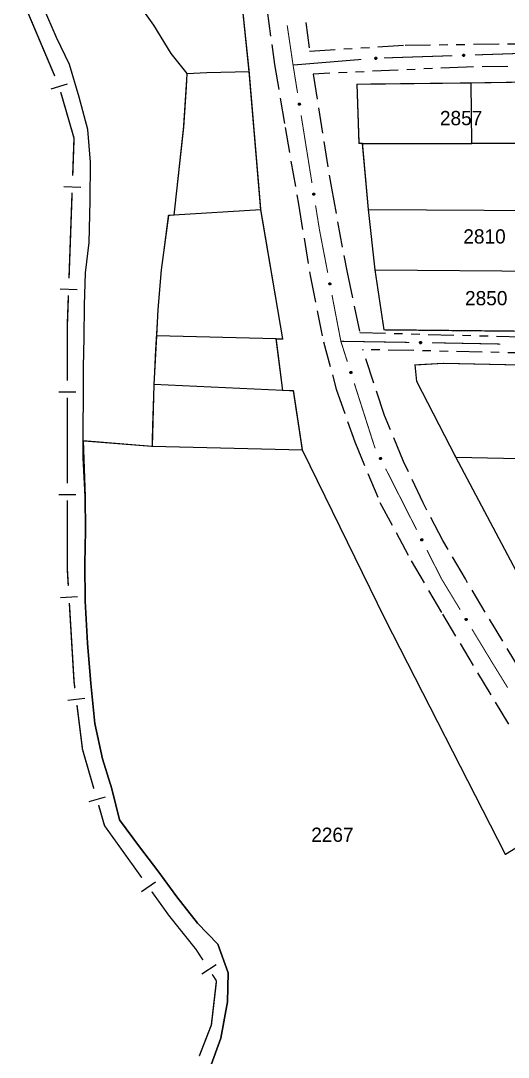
# Model space of a CAD drawing. Extents: x 203196 to 204359, y 4872588 to 4874244.
# Drawn here: x 203746.6 to 203832.2, y 4873432.9 to 4873614.8 of the extents above; entities that cross this region are included whole.
import ezdxf
from ezdxf.enums import TextEntityAlignment as Align

# ---------------------------------------------------------------- set-up
doc = ezdxf.new("R2010")
doc.units = 0
doc.header["$LTSCALE"] = 1.5
doc.header["$MEASUREMENT"] = 0
doc.linetypes.add('TRACO_11', pattern=[8, 3, -1, 3, -1])
doc.linetypes.add('TRACO_25', pattern=[8, 3, -1, 1, -1, 1, -1])
for name, color, linetype in [('CD_MALHA_LOTES', 7, 'CONTINUOUS'), ('HD-CURSO-PERENE', 170, 'CONTINUOUS'), ('LM-LIM-SETORES-BAIRROS', 250, 'CONTINUOUS'), ('RU-QUADRA', 210, 'CONTINUOUS'), ('SV-EIXO-RUA-N-PAV', 6, 'CONTINUOUS'), ('SV-EIXO-RUA-PAV', 20, 'CONTINUOUS'), ('SV-RUA-NAO-PAV', 7, 'CONTINUOUS'), ('SV-RUA-PAVIM', 7, 'CONTINUOUS'), ('Th_NmrPort', 1, 'CONTINUOUS')]:
    doc.layers.add(name, color=color, linetype=linetype)

msp = doc.modelspace()

# ---------------------------------------------------------------- linework, layer by layer
at = {"layer": 'CD_MALHA_LOTES', "linetype": 'Continuous', "flags": 128}
for points in [[(203786.720597, 4873605.861117), (203784.107141, 4873630.816539), (203783.219844, 4873639.291476)], [(203758.725824, 4873638.267392), (203761.053032, 4873633.90794), (203762.910387, 4873628.343817), (203764.587716, 4873623.187584), (203766.886277, 4873618.279845), (203769.930318, 4873613.993338), (203772.974359, 4873609.023475), (203775.775345, 4873605.501914)], [(203775.775345, 4873605.501914), (203779.252542, 4873605.699771), (203786.720597, 4873605.861117)], [(203788.756807, 4873581.583031), (203786.720597, 4873605.861117)], [(203775.775345, 4873605.501914), (203775.634355, 4873603.161639), (203775.160706, 4873596.088612), (203773.484188, 4873580.627773)], [(203825.689363, 4873603.856678), (203836.234065, 4873604.020143)], [(203805.656748, 4873603.63271), (203825.689363, 4873603.856678)], [(203806.011223, 4873593.24567), (203805.656748, 4873603.63271)], [(203825.767905, 4873593.227579), (203825.689363, 4873603.856678)], [(203806.607649, 4873593.245124), (203806.011223, 4873593.24567)], [(203806.607649, 4873593.245124), (203825.767905, 4873593.227579)], [(203807.643244, 4873581.656501), (203806.607649, 4873593.245124)], [(203836.196196, 4873593.21803), (203825.767905, 4873593.227579)], [(203772.513171, 4873580.607644), (203771.276945, 4873571.069395), (203770.697421, 4873564.103105), (203770.433827, 4873559.477268)], [(203773.484188, 4873580.627773), (203772.513171, 4873580.607644)], [(203788.756807, 4873581.583031), (203773.484188, 4873580.627773)], [(203792.602821, 4873558.933217), (203788.756807, 4873581.583031)], [(203808.801475, 4873571.025954), (203807.643244, 4873581.656501)], [(203807.643244, 4873581.656501), (203838.147951, 4873581.450008)], [(203808.801475, 4873571.025954), (203838.484715, 4873570.800839)], [(203810.384717, 4873560.493277), (203808.801475, 4873571.025954)], [(203838.81967, 4873560.208883), (203810.384717, 4873560.493277)], [(203770.433827, 4873559.477268), (203769.98998, 4873550.942682)], [(203791.460854, 4873558.961242), (203770.433827, 4873559.477268)], [(203791.460854, 4873558.961242), (203792.602821, 4873558.933217)], [(203792.603231, 4873549.899345), (203791.460854, 4873558.961242)], [(203822.998713, 4873538.167818), (203816.105894, 4873551.476814), (203815.811702, 4873554.368471), (203820.802977, 4873554.640663), (203872.236865, 4873553.530068)], [(203769.98998, 4873550.942682), (203769.657416, 4873540.067001)], [(203792.603231, 4873549.899345), (203769.98998, 4873550.942682)], [(203794.502039, 4873549.811719), (203792.603231, 4873549.899345)], [(203796.070833, 4873539.416811), (203794.502039, 4873549.811719)], [(203769.657416, 4873540.067001), (203757.559499, 4873541.022639)], [(203757.559499, 4873541.022639), (203757.901922, 4873531.285546), (203757.992, 4873525.309433), (203757.859593, 4873519.424501), (203757.894037, 4873512.913294), (203758.299421, 4873505.51693), (203758.901063, 4873498.429683), (203759.631479, 4873491.404573), (203760.965502, 4873485.226617), (203762.568661, 4873479.980608), (203763.961417, 4873474.55366), (203767.433348, 4873469.760696), (203770.665938, 4873465.555057), (203774.021218, 4873460.987725), (203777.615883, 4873456.392958), (203781.199541, 4873452.702169), (203783.014022, 4873447.701074), (203782.892403, 4873442.567838), (203781.706185, 4873436.210149), (203779.815816, 4873430.910374)], [(203796.070833, 4873539.416811), (203769.657416, 4873540.067001)], [(203831.682906, 4873468.453307), (203810.551915, 4873509.764911), (203796.070833, 4873539.416811)], [(203822.998713, 4873538.167818), (203912.006631, 4873536.285156)], [(203834.59047, 4873516.22919), (203822.998713, 4873538.167818)], [(203838.05, 4873472.35), (203831.682906, 4873468.453307)]]:
    msp.add_lwpolyline(points, dxfattribs=at)
at = {"layer": 'HD-CURSO-PERENE', "linetype": 'Continuous'}
msp.add_polyline3d([(203779.815816, 4873430.910374, 2.290411), (203781.706185, 4873436.210149, 2.290411), (203782.892403, 4873442.567838, 2.290411), (203783.014022, 4873447.701074, 2.290411), (203781.199541, 4873452.702169, 2.290411), (203777.615883, 4873456.392958, 2.290411), (203774.021218, 4873460.987725, 2.290411), (203770.665938, 4873465.555057, 2.290411), (203767.433348, 4873469.760696, 2.290411), (203763.961417, 4873474.55366, 2.290411), (203762.568661, 4873479.980608, 2.290411), (203760.965502, 4873485.226617, 2.290411), (203759.631479, 4873491.404573, 2.290411), (203758.901063, 4873498.429683, 2.290411), (203758.299421, 4873505.51693, 2.290411), (203757.894037, 4873512.913294, 2.290411), (203757.859593, 4873519.424501, 2.290411), (203757.992, 4873525.309433, 2.290411), (203757.901922, 4873531.285546, 2.290411), (203757.543523, 4873538.057358, 2.290411), (203757.57235, 4873543.407885, 2.290411), (203757.639983, 4873548.67787, 2.290411), (203757.628855, 4873554.028971, 2.290411), (203757.73346, 4873559.090466, 2.290411), (203757.775786, 4873564.824723, 2.290411), (203757.969709, 4873570.540804, 2.290411), (203758.605732, 4873575.874605, 2.290411), (203758.782079, 4873583.150631, 2.290411), (203758.863181, 4873589.916126, 2.290411), (203758.409954, 4873595.649507, 2.290411), (203756.885598, 4873601.374288, 2.290411), (203755.153479, 4873607.102056, 2.290411), (203752.871737, 4873611.84592, 2.290411), (203750.613207, 4873617.09335, 2.290411)], dxfattribs=at)
at = {"layer": 'LM-LIM-SETORES-BAIRROS', "const_width": 0.25}
for points in [[(203752.581161, 4873605.04353), (203746.728926, 4873618.854806)], [(203755.96057, 4873594.163673), (203753.617675, 4873602.233645)], [(203755.724065, 4873587.571104), (203755.939174, 4873593.567247)], [(203755.939174, 4873593.567247), (203755.96057, 4873594.163673)], [(203755.07874, 4873569.582676), (203755.616511, 4873584.573033)], [(203754.77022, 4873560.982676), (203754.971186, 4873566.584605)], [(203754.77022, 4873560.588208), (203754.77022, 4873560.982676)], [(203754.77022, 4873551.588208), (203754.77022, 4873560.588208)], [(203754.77022, 4873533.588208), (203754.77022, 4873548.588208)], [(203754.77022, 4873518.725263), (203754.77022, 4873530.588208)], [(203754.778388, 4873518.588452), (203754.77022, 4873518.725263)], [(203754.957174, 4873515.593784), (203754.778388, 4873518.588452)], [(203755.96057, 4873498.786906), (203755.13596, 4873512.599116)], [(203755.980812, 4873498.62497), (203755.96057, 4873498.786906)], [(203756.104847, 4873497.632692), (203755.980812, 4873498.62497)], [(203757.448507, 4873486.88341), (203756.476951, 4873494.655858)], [(203757.494874, 4873486.722908), (203757.448507, 4873486.88341)], [(203759.437651, 4873479.997909), (203757.494874, 4873486.722908)], [(203761.317143, 4873473.491976), (203760.27027, 4873477.115766)], [(203761.45001, 4873473.306661), (203761.317143, 4873473.491976)], [(203767.859576, 4873464.367004), (203761.45001, 4873473.306661)], [(203772.625465, 4873457.719843), (203769.607639, 4873461.928916)], [(203773.138247, 4873457.078865), (203772.625465, 4873457.719843)], [(203777.386864, 4873451.768094), (203773.138247, 4873457.078865)], [(203777.495101, 4873451.601229), (203777.386864, 4873451.768094)], [(203778.583483, 4873449.923306), (203777.495101, 4873451.601229)], [(203780.957913, 4873446.262727), (203780.216056, 4873447.406423)], [(203780.06515, 4873438.525454), (203780.884924, 4873445.630152)], [(203780.884924, 4873445.630152), (203780.957913, 4873446.262727)], [(203779.757736, 4873437.734961), (203780.06515, 4873438.525454)], [(203777.982038, 4873433.168881), (203779.757736, 4873437.734961)], [(203777.910764, 4873433.097607), (203777.982038, 4873433.168881)]]:
    msp.add_lwpolyline(points, dxfattribs=at)
at = {"layer": 'LM-LIM-SETORES-BAIRROS'}
for points in [[(203754.779384, 4873603.612207), (203751.898345, 4873602.775776)], [(203757.151398, 4873585.518613), (203754.153327, 4873585.626167)], [(203756.506073, 4873567.530185), (203753.508002, 4873567.637739)], [(203756.27022, 4873549.588208), (203753.27022, 4873549.588208)], [(203756.27022, 4873531.588208), (203753.27022, 4873531.588208)], [(203756.573699, 4873513.686732), (203753.579031, 4873513.507946)], [(203757.841333, 4873495.834188), (203754.864499, 4873495.462084)], [(203761.433802, 4873478.49279), (203758.551659, 4873477.660171)], [(203770.243995, 4873463.615644), (203767.805907, 4873461.86758)], [(203780.930307, 4873449.06167), (203778.413423, 4873447.429097)]]:
    msp.add_lwpolyline(points, dxfattribs=at)
at = {"layer": 'RU-QUADRA', "linetype": 'Continuous', "const_width": 0.18, "flags": 128}
for points in [[(203838.05, 4873472.35), (203831.68, 4873468.45), (203810.551915, 4873509.764911), (203796.07, 4873539.42), (203794.5, 4873549.81), (203792.603231, 4873549.899345), (203791.460854, 4873558.961242), (203792.602821, 4873558.933217), (203788.76, 4873581.58), (203786.72, 4873605.86), (203783.22, 4873639.29)], [(203766.886277, 4873618.279845), (203769.930318, 4873613.993338), (203772.974359, 4873609.023475), (203775.775345, 4873605.501914), (203775.160706, 4873596.088612), (203773.484188, 4873580.627773), (203772.513171, 4873580.607644), (203771.276945, 4873571.069395), (203770.697421, 4873564.103105), (203770.248121, 4873556.74302), (203769.953214, 4873550.116571), (203769.735557, 4873543.665375), (203769.657416, 4873540.067001), (203757.559499, 4873541.022639), (203757.901922, 4873531.285546), (203757.992, 4873525.309433), (203757.859593, 4873519.424501), (203757.894037, 4873512.913294), (203758.299421, 4873505.51693), (203758.901063, 4873498.429683), (203759.631479, 4873491.404573), (203760.965502, 4873485.226617), (203762.568661, 4873479.980608), (203763.961417, 4873474.55366), (203767.433348, 4873469.760696), (203770.665938, 4873465.555057), (203774.021218, 4873460.987725), (203777.615883, 4873456.392958), (203781.199541, 4873452.702169), (203783.014022, 4873447.701074), (203782.892403, 4873442.567838), (203781.706185, 4873436.210149), (203779.815816, 4873430.910374)], [(203836.234065, 4873604.020143), (203825.689363, 4873603.856678), (203805.656748, 4873603.63271), (203806.011223, 4873593.24567), (203806.607649, 4873593.245124), (203807.643244, 4873581.656501), (203808.801475, 4873571.025954), (203810.384717, 4873560.493277), (203838.81967, 4873560.208883)], [(203872.24, 4873553.53), (203820.8, 4873554.64), (203815.811702, 4873554.368471), (203816.11, 4873551.48), (203823, 4873538.17), (203834.59, 4873516.23)]]:
    msp.add_lwpolyline(points, dxfattribs=at)
at = {"layer": 'SV-EIXO-RUA-N-PAV', "const_width": 0.18}
for points in [[(203794.407073, 4873606.988067), (203806.366617, 4873607.972602)], [(203810.357133, 4873608.231556), (203822.350472, 4873608.631335)], [(203826.348251, 4873608.764595), (203835.343255, 4873609.06443)], [(203802.795366, 4873558.507246), (203814.79383, 4873558.315266)], [(203818.793318, 4873558.251273), (203818.879776, 4873558.249896)], [(203818.879776, 4873558.249896), (203830.791187, 4873558.02515)]]:
    msp.add_lwpolyline(points, dxfattribs=at)
at = {"layer": 'SV-EIXO-RUA-N-PAV'}
for points in [[(203808.790101, 4873608.289463), (203808.823004, 4873608.325649), (203808.858682, 4873608.350022), (203808.89429, 4873608.361784), (203808.928466, 4873608.363974), (203808.963682, 4873608.362276), (203808.998809, 4873608.352731), (203809.03545, 4873608.333501), (203809.071982, 4873608.30075), (203809.094547, 4873608.262561), (203809.107946, 4873608.228268), (203809.112282, 4873608.192763), (203809.110059, 4873608.15858), (203809.098938, 4873608.122419), (203809.079088, 4873608.085477), (203809.045266, 4873608.049541), (203809.010125, 4873608.025887), (203808.975384, 4873608.015414), (203808.939662, 4873608.011281), (203808.90373, 4873608.013445), (203808.869302, 4873608.023014), (203808.832143, 4873608.043067), (203808.797116, 4873608.076919), (203808.773124, 4873608.111699), (203808.762166, 4873608.146283), (203808.758889, 4873608.181543), (203808.760163, 4873608.216885), (203808.768287, 4873608.252596), (203808.790101, 4873608.289463)], [(203824.202093, 4873608.803198), (203824.234996, 4873608.839384), (203824.270674, 4873608.863756), (203824.306282, 4873608.875519), (203824.340458, 4873608.877709), (203824.375674, 4873608.876011), (203824.410801, 4873608.866466), (203824.447442, 4873608.847236), (203824.483974, 4873608.814485), (203824.506538, 4873608.776296), (203824.519938, 4873608.742003), (203824.524274, 4873608.706498), (203824.522051, 4873608.672315), (203824.51093, 4873608.636154), (203824.491079, 4873608.599212), (203824.457258, 4873608.563276), (203824.422116, 4873608.539622), (203824.387376, 4873608.529149), (203824.351654, 4873608.525016), (203824.315722, 4873608.52718), (203824.281294, 4873608.536749), (203824.244135, 4873608.556802), (203824.209108, 4873608.590654), (203824.185116, 4873608.625434), (203824.174158, 4873608.660018), (203824.170881, 4873608.695278), (203824.172155, 4873608.73062), (203824.180279, 4873608.766331), (203824.202093, 4873608.803198)], [(203816.651673, 4873558.395635), (203816.68632, 4873558.430155), (203816.723156, 4873558.452738), (203816.7593, 4873558.462731), (203816.793543, 4873558.463234), (203816.828632, 4873558.459802), (203816.863247, 4873558.448537), (203816.898895, 4873558.427524), (203816.933767, 4873558.393011), (203816.954422, 4873558.353756), (203816.966115, 4873558.318844), (203816.968694, 4873558.283168), (203816.96479, 4873558.249137), (203816.951899, 4873558.213568), (203816.930251, 4873558.17765), (203816.894699, 4873558.143424), (203816.858434, 4873558.121532), (203816.82322, 4873558.112784), (203816.787338, 4873558.110418), (203816.751556, 4873558.114351), (203816.717642, 4873558.125605), (203816.681517, 4873558.147465), (203816.648201, 4873558.183003), (203816.625953, 4873558.218924), (203816.616713, 4873558.254006), (203816.615179, 4873558.289385), (203816.618193, 4873558.324621), (203816.628068, 4873558.359888), (203816.651673, 4873558.395635)]]:
    msp.add_lwpolyline(points, close=True, dxfattribs=at)
for points in [[(203808.758889, 4873608.181543), (203809.107946, 4873608.228268)], [(203808.760163, 4873608.216885), (203809.094547, 4873608.262561)], [(203808.762166, 4873608.146283), (203809.112282, 4873608.192763)], [(203808.763138, 4873608.163568), (203809.108444, 4873608.207845)], [(203808.763275, 4873608.200436), (203809.096215, 4873608.247031)], [(203808.768287, 4873608.252596), (203809.071982, 4873608.30075)], [(203808.768957, 4873608.234757), (203809.078668, 4873608.281943)], [(203808.771139, 4873608.128338), (203809.108171, 4873608.17507)], [(203808.773124, 4873608.111699), (203809.110059, 4873608.15858)], [(203808.780095, 4873608.26926), (203809.050256, 4873608.315128)], [(203808.787323, 4873608.09338), (203809.099807, 4873608.139294)], [(203808.790101, 4873608.289463), (203809.03545, 4873608.333501)], [(203808.797116, 4873608.076919), (203809.098938, 4873608.122419)], [(203808.808825, 4873608.308446), (203809.009753, 4873608.342449)], [(203808.818416, 4873608.06165), (203809.085987, 4873608.103336)], [(203808.823004, 4873608.325649), (203808.998809, 4873608.352731)], [(203808.832143, 4873608.043067), (203809.079088, 4873608.085477)], [(203808.843282, 4873608.339631), (203808.972431, 4873608.356223)], [(203808.856147, 4873608.035602), (203809.054439, 4873608.066787)], [(203808.858682, 4873608.350022), (203808.963682, 4873608.362276)], [(203808.869302, 4873608.023014), (203809.045266, 4873608.049541)], [(203808.890832, 4873608.019009), (203809.021299, 4873608.037011)], [(203808.90373, 4873608.013445), (203809.010125, 4873608.025887)], [(203824.170881, 4873608.695278), (203824.519938, 4873608.742003)], [(203824.172155, 4873608.73062), (203824.506538, 4873608.776296)], [(203824.174158, 4873608.660018), (203824.524274, 4873608.706498)], [(203824.17513, 4873608.677303), (203824.520436, 4873608.72158)], [(203824.175267, 4873608.71417), (203824.508207, 4873608.760766)], [(203824.180279, 4873608.766331), (203824.483974, 4873608.814485)], [(203824.180949, 4873608.748492), (203824.49066, 4873608.795678)], [(203824.183131, 4873608.642073), (203824.520163, 4873608.688804)], [(203824.185116, 4873608.625434), (203824.522051, 4873608.672315)], [(203824.192087, 4873608.782995), (203824.462248, 4873608.828863)], [(203824.199314, 4873608.607115), (203824.511798, 4873608.653028)], [(203824.202093, 4873608.803198), (203824.447442, 4873608.847236)], [(203824.209108, 4873608.590654), (203824.51093, 4873608.636154)], [(203824.220816, 4873608.822181), (203824.421745, 4873608.856184)], [(203824.230408, 4873608.575385), (203824.497979, 4873608.61707)], [(203824.234996, 4873608.839384), (203824.410801, 4873608.866466)], [(203824.244135, 4873608.556802), (203824.491079, 4873608.599212)], [(203824.255274, 4873608.853365), (203824.384423, 4873608.869958)], [(203824.268139, 4873608.549337), (203824.466431, 4873608.580521)], [(203824.270674, 4873608.863756), (203824.375674, 4873608.876011)], [(203824.281294, 4873608.536749), (203824.457258, 4873608.563276)], [(203824.302824, 4873608.532744), (203824.433291, 4873608.550746)], [(203824.315722, 4873608.52718), (203824.422116, 4873608.539622)], [(203816.651673, 4873558.395635), (203816.898895, 4873558.427524)], [(203816.671309, 4873558.413671), (203816.87367, 4873558.437727)], [(203816.68632, 4873558.430155), (203816.863247, 4873558.448537)], [(203816.707263, 4873558.443119), (203816.837072, 4873558.453324)], [(203816.723156, 4873558.452738), (203816.828632, 4873558.459802)], [(203816.615179, 4873558.289385), (203816.966115, 4873558.318844)], [(203816.616713, 4873558.254006), (203816.968694, 4873558.283168)], [(203816.618193, 4873558.324621), (203816.954422, 4873558.353756)], [(203816.618536, 4873558.271222), (203816.965605, 4873558.298422)], [(203816.62049, 4873558.308038), (203816.955323, 4873558.338163)], [(203816.624791, 4873558.23564), (203816.963716, 4873558.265699)], [(203816.625953, 4873558.218924), (203816.96479, 4873558.249137)], [(203816.627858, 4873558.342037), (203816.939518, 4873558.373898)], [(203816.628068, 4873558.359888), (203816.933767, 4873558.393011)], [(203816.639231, 4873558.199927), (203816.953598, 4873558.230379)], [(203816.640683, 4873558.37595), (203816.912777, 4873558.408443)], [(203816.648201, 4873558.183003), (203816.951899, 4873558.213568)], [(203816.668723, 4873558.166702), (203816.938023, 4873558.195146)], [(203816.681517, 4873558.147465), (203816.930251, 4873558.17765)], [(203816.705123, 4873558.138826), (203816.904711, 4873558.160197)], [(203816.717642, 4873558.125605), (203816.894699, 4873558.143424)], [(203816.738948, 4873558.120544), (203816.870144, 4873558.132092)], [(203816.751556, 4873558.114351), (203816.858434, 4873558.121532)]]:
    msp.add_lwpolyline(points, dxfattribs=at)
at = {"layer": 'SV-EIXO-RUA-PAV', "const_width": 0.18}
for points in [[(203793.375624, 4873613.954929), (203794.400805, 4873607.030407)], [(203794.400805, 4873607.030407), (203794.407073, 4873606.988067)], [(203794.407073, 4873606.988067), (203795.191435, 4873602.093315)], [(203795.824342, 4873598.143704), (203797.723063, 4873586.29487)], [(203798.355971, 4873582.345259), (203798.988878, 4873578.395648)], [(203798.988878, 4873578.395648), (203799.033937, 4873578.114458)], [(203799.033937, 4873578.114458), (203800.487512, 4873570.537402)], [(203801.241127, 4873566.609035), (203802.748355, 4873558.752302)], [(203802.748355, 4873558.752302), (203802.795366, 4873558.507246)], [(203802.795366, 4873558.507246), (203803.937241, 4873554.934825)], [(203805.155085, 4873551.124726), (203808.504159, 4873540.646954)], [(203808.504159, 4873540.646954), (203808.719664, 4873539.972734)], [(203808.719664, 4873539.972734), (203808.851829, 4873539.712159)], [(203810.661215, 4873536.14479), (203816.089373, 4873525.442683)], [(203817.898759, 4873521.875314), (203820.160491, 4873517.416102)], [(203820.160491, 4873517.416102), (203820.476132, 4873516.793789)], [(203820.476132, 4873516.793789), (203823.740388, 4873511.40282)], [(203825.812204, 4873507.981185), (203828.919927, 4873502.848734)], [(203828.919927, 4873502.848734), (203829.293483, 4873502.2318)], [(203829.293483, 4873502.2318), (203832.06311, 4873497.737945)]]:
    msp.add_lwpolyline(points, dxfattribs=at)
at = {"layer": 'SV-EIXO-RUA-PAV'}
for points in [[(203795.593848, 4873600.277798), (203795.63387, 4873600.249686), (203795.662519, 4873600.217342), (203795.678649, 4873600.183488), (203795.685102, 4873600.149855), (203795.687828, 4873600.114703), (203795.682758, 4873600.078657), (203795.668268, 4873600.039896), (203795.64035, 4873599.999551), (203795.605288, 4873599.97238), (203795.572943, 4873599.954791), (203795.53826, 4873599.946043), (203795.504068, 4873599.943967), (203795.4668, 4873599.950472), (203795.427662, 4873599.965539), (203795.387773, 4873599.994594), (203795.359904, 4873600.026496), (203795.345162, 4873600.059651), (203795.336588, 4873600.094574), (203795.334235, 4873600.130494), (203795.339416, 4873600.16585), (203795.354658, 4873600.205227), (203795.383856, 4873600.244218), (203795.415357, 4873600.272378), (203795.448297, 4873600.287581), (203795.482869, 4873600.295248), (203795.518092, 4873600.298411), (203795.554539, 4873600.294823), (203795.593848, 4873600.277798)], [(203798.125477, 4873584.479353), (203798.165499, 4873584.451242), (203798.194148, 4873584.418897), (203798.210277, 4873584.385043), (203798.21673, 4873584.35141), (203798.219457, 4873584.316259), (203798.214386, 4873584.280212), (203798.199897, 4873584.241451), (203798.171979, 4873584.201106), (203798.136916, 4873584.173936), (203798.104572, 4873584.156346), (203798.069889, 4873584.147598), (203798.035697, 4873584.145522), (203797.998428, 4873584.152027), (203797.959291, 4873584.167094), (203797.919401, 4873584.196149), (203797.891532, 4873584.228051), (203797.876791, 4873584.261206), (203797.868217, 4873584.29613), (203797.865864, 4873584.33205), (203797.871045, 4873584.367405), (203797.886286, 4873584.406783), (203797.915485, 4873584.445774), (203797.946986, 4873584.473933), (203797.979925, 4873584.489136), (203798.014498, 4873584.496803), (203798.049721, 4873584.499966), (203798.086168, 4873584.496378), (203798.125477, 4873584.479353)], [(203800.945359, 4873568.735066), (203800.986223, 4873568.708193), (203801.015849, 4873568.676742), (203801.033009, 4873568.643398), (203801.040489, 4873568.609978), (203801.044291, 4873568.574927), (203801.040327, 4873568.538742), (203801.027032, 4873568.499556), (203801.000363, 4873568.458374), (203800.96615, 4873568.430142), (203800.934359, 4873568.41157), (203800.899961, 4873568.401764), (203800.865848, 4873568.398641), (203800.828398, 4873568.404001), (203800.788818, 4873568.417862), (203800.748056, 4873568.445681), (203800.719223, 4873568.476714), (203800.703473, 4873568.509402), (203800.693833, 4873568.544046), (203800.69038, 4873568.579878), (203800.694476, 4873568.615375), (203800.708504, 4873568.655201), (203800.736494, 4873568.695068), (203800.767118, 4873568.724179), (203800.799576, 4873568.740385), (203800.833897, 4873568.749107), (203800.869007, 4873568.753348), (203800.905547, 4873568.750878), (203800.945359, 4873568.735066)], [(203804.607272, 4873553.20015), (203804.651056, 4873553.178356), (203804.68423, 4873553.150672), (203804.705253, 4873553.119618), (203804.716675, 4873553.087333), (203804.72464, 4873553.052987), (203804.72503, 4873553.016588), (203804.716515, 4873552.976093), (203804.694961, 4873552.932018), (203804.664368, 4873552.899899), (203804.635026, 4873552.87766), (203804.602046, 4873552.863811), (203804.568552, 4873552.856633), (203804.530729, 4873552.857477), (203804.489775, 4873552.866507), (203804.445981, 4873552.889253), (203804.413645, 4873552.916617), (203804.394099, 4873552.947188), (203804.380387, 4873552.980431), (203804.372675, 4873553.015592), (203804.372498, 4873553.051325), (203804.381664, 4873553.092542), (203804.404687, 4873553.13547), (203804.431611, 4873553.168033), (203804.461899, 4873553.188003), (203804.494931, 4873553.200766), (203804.529282, 4873553.209173), (203804.565855, 4873553.21109), (203804.607272, 4873553.20015)], [(203809.789703, 4873538.10641), (203809.8364, 4873538.091871), (203809.873561, 4873538.069826), (203809.899263, 4873538.042519), (203809.915684, 4873538.012466), (203809.92902, 4873537.979828), (203809.935205, 4873537.943957), (203809.933251, 4873537.902622), (203809.918995, 4873537.855676), (203809.893911, 4873537.819092), (203809.868487, 4873537.792462), (203809.838136, 4873537.773535), (203809.806213, 4873537.761111), (203809.768739, 4873537.755918), (203809.72687, 4873537.758307), (203809.68001, 4873537.773785), (203809.643727, 4873537.795647), (203809.61956, 4873537.822712), (203809.600726, 4873537.853346), (203809.587511, 4873537.886829), (203809.581642, 4873537.922077), (203809.584123, 4873537.964228), (203809.600012, 4873538.010276), (203809.621403, 4873538.046713), (203809.648122, 4873538.071254), (203809.678699, 4873538.089117), (203809.711272, 4873538.102891), (203809.747072, 4873538.11061), (203809.789703, 4873538.10641)], [(203817.027247, 4873523.836933), (203817.073944, 4873523.822394), (203817.111105, 4873523.80035), (203817.136808, 4873523.773042), (203817.153228, 4873523.74299), (203817.166564, 4873523.710352), (203817.172749, 4873523.67448), (203817.170795, 4873523.633146), (203817.15654, 4873523.5862), (203817.131455, 4873523.549616), (203817.106031, 4873523.522985), (203817.07568, 4873523.504059), (203817.043757, 4873523.491635), (203817.006283, 4873523.486442), (203816.964414, 4873523.488831), (203816.917555, 4873523.504308), (203816.881271, 4873523.52617), (203816.857104, 4873523.553236), (203816.83827, 4873523.58387), (203816.825055, 4873523.617353), (203816.819186, 4873523.652601), (203816.821667, 4873523.694752), (203816.837556, 4873523.7408), (203816.858948, 4873523.777237), (203816.885667, 4873523.801778), (203816.916243, 4873523.819641), (203816.948816, 4873523.833415), (203816.984616, 4873523.841134), (203817.027247, 4873523.836933)], [(203824.79604, 4873509.871925), (203824.843696, 4873509.860928), (203824.882406, 4873509.841733), (203824.910083, 4873509.81643), (203824.928711, 4873509.787693), (203824.944457, 4873509.756147), (203824.953315, 4873509.72084), (203824.954467, 4873509.679476), (203824.943772, 4873509.631593), (203824.921501, 4873509.593231), (203824.898146, 4873509.564769), (203824.8693, 4873509.54362), (203824.838398, 4873509.528837), (203824.801419, 4873509.520848), (203824.759489, 4873509.520091), (203824.711601, 4873509.53201), (203824.67378, 4873509.55109), (203824.647652, 4873509.576267), (203824.626573, 4873509.605402), (203824.610884, 4873509.6378), (203824.602388, 4873509.672508), (203824.601702, 4873509.714727), (203824.614093, 4873509.761836), (203824.632691, 4873509.799775), (203824.657495, 4873509.82625), (203824.686646, 4873509.846356), (203824.718093, 4873509.862534), (203824.753214, 4873509.872916), (203824.79604, 4873509.871925)]]:
    msp.add_lwpolyline(points, close=True, dxfattribs=at)
for points in [[(203795.415357, 4873600.272378), (203795.504068, 4873599.943967)], [(203795.431617, 4873600.276431), (203795.520192, 4873599.947906)], [(203795.448297, 4873600.287581), (203795.53826, 4873599.946043)], [(203795.465568, 4873600.288781), (203795.552744, 4873599.95174)], [(203795.482869, 4873600.295248), (203795.572943, 4873599.954791)], [(203795.502162, 4873600.293263), (203795.590089, 4873599.96878)], [(203795.518092, 4873600.298411), (203795.605288, 4873599.97238)], [(203795.536925, 4873600.291924), (203795.622529, 4873599.990561)], [(203795.554539, 4873600.294823), (203795.64035, 4873599.999551)], [(203795.572551, 4873600.285195), (203795.651894, 4873600.022906)], [(203795.593848, 4873600.277798), (203795.668268, 4873600.039896)], [(203795.615026, 4873600.261599), (203795.673927, 4873600.066512)], [(203795.334235, 4873600.130494), (203795.359904, 4873600.026496)], [(203795.33814, 4873600.143987), (203795.37234, 4873600.016802)], [(203795.339416, 4873600.16585), (203795.387773, 4873599.994594)], [(203795.350258, 4873600.180477), (203795.406032, 4873599.987653)], [(203795.354658, 4873600.205227), (203795.427662, 4873599.965539)], [(203795.371375, 4873600.221174), (203795.446244, 4873599.960931)], [(203795.383856, 4873600.244218), (203795.4668, 4873599.950472)], [(203795.398961, 4873600.255997), (203795.48365, 4873599.951723)], [(203795.63387, 4873600.249686), (203795.682758, 4873600.078657)], [(203795.650281, 4873600.231319), (203795.682918, 4873600.105265)], [(203795.662519, 4873600.217342), (203795.687828, 4873600.114703)], [(203797.865864, 4873584.33205), (203797.891532, 4873584.228051)], [(203797.869768, 4873584.345543), (203797.903969, 4873584.218358)], [(203797.871045, 4873584.367405), (203797.919401, 4873584.196149)], [(203797.881886, 4873584.382033), (203797.93766, 4873584.189208)], [(203797.886286, 4873584.406783), (203797.959291, 4873584.167094)], [(203797.903003, 4873584.422729), (203797.977873, 4873584.162486)], [(203797.915485, 4873584.445774), (203797.998428, 4873584.152027)], [(203797.93059, 4873584.457552), (203798.015278, 4873584.153279)], [(203797.946986, 4873584.473933), (203798.035697, 4873584.145522)], [(203797.963245, 4873584.477986), (203798.05182, 4873584.149461)], [(203797.979925, 4873584.489136), (203798.069889, 4873584.147598)], [(203797.997196, 4873584.490336), (203798.084372, 4873584.153295)], [(203798.014498, 4873584.496803), (203798.104572, 4873584.156346)], [(203798.03379, 4873584.494818), (203798.121718, 4873584.170335)], [(203798.049721, 4873584.499966), (203798.136916, 4873584.173936)], [(203798.068553, 4873584.493479), (203798.154157, 4873584.192117)], [(203798.086168, 4873584.496378), (203798.171979, 4873584.201106)], [(203798.10418, 4873584.486751), (203798.183523, 4873584.224461)], [(203798.125477, 4873584.479353), (203798.199897, 4873584.241451)], [(203798.146655, 4873584.463155), (203798.205555, 4873584.268067)], [(203798.165499, 4873584.451242), (203798.214386, 4873584.280212)], [(203798.18191, 4873584.432874), (203798.214547, 4873584.30682)], [(203798.194148, 4873584.418897), (203798.219457, 4873584.316259)], [(203800.69038, 4873568.579878), (203800.719223, 4873568.476714)], [(203800.69387, 4873568.593484), (203800.731951, 4873568.467406)], [(203800.694476, 4873568.615375), (203800.748056, 4873568.445681)], [(203800.704864, 4873568.630328), (203800.766519, 4873568.439303)], [(203800.708504, 4873568.655201), (203800.788818, 4873568.417862)], [(203800.724725, 4873568.671652), (203800.807532, 4873568.413825)], [(203800.736494, 4873568.695068), (203800.828398, 4873568.404001)], [(203800.751231, 4873568.707304), (203800.845202, 4873568.405768)], [(203800.767118, 4873568.724179), (203800.865848, 4873568.398641)], [(203800.783245, 4873568.728729), (203800.881844, 4873568.403072)], [(203800.799576, 4873568.740385), (203800.899961, 4873568.401764)], [(203800.816802, 4873568.742113), (203800.914263, 4873568.407901)], [(203800.833897, 4873568.749107), (203800.934359, 4873568.41157)], [(203800.853242, 4873568.747714), (203800.951069, 4873568.426077)], [(203800.869007, 4873568.753348), (203800.96615, 4873568.430142)], [(203800.888029, 4873568.747441), (203800.982826, 4873568.448843)], [(203800.905547, 4873568.750878), (203801.000363, 4873568.458374)], [(203800.923845, 4873568.741807), (203801.011186, 4873568.482071)], [(203800.945359, 4873568.735066), (203801.027032, 4873568.499556)], [(203800.967023, 4873568.719524), (203801.031873, 4873568.526333)], [(203800.986223, 4873568.708193), (203801.040327, 4873568.538742)], [(203801.003189, 4873568.690337), (203801.039673, 4873568.565343)], [(203801.015849, 4873568.676742), (203801.044291, 4873568.574927)], [(203804.372498, 4873553.051325), (203804.445981, 4873552.889253)], [(203804.372675, 4873553.015592), (203804.413645, 4873552.916617)], [(203804.374513, 4873553.029518), (203804.427393, 4873552.908897)], [(203804.381024, 4873553.067413), (203804.465074, 4873552.885128)], [(203804.381664, 4873553.092542), (203804.489775, 4873552.866507)], [(203804.395802, 4873553.110814), (203804.508838, 4873552.864736)], [(203804.404687, 4873553.13547), (203804.530729, 4873552.857477)], [(203804.417856, 4873553.149379), (203804.547201, 4873552.86124)], [(203804.431611, 4873553.168033), (203804.568552, 4873552.856633)], [(203804.447079, 4873553.174478), (203804.583902, 4873552.862944)], [(203804.461899, 4873553.188003), (203804.602046, 4873552.863811)], [(203804.478795, 4873553.191778), (203804.615512, 4873552.871615)], [(203804.494931, 4873553.200766), (203804.635026, 4873552.87766)], [(203804.514304, 4873553.201696), (203804.649881, 4873552.894061)], [(203804.529282, 4873553.209173), (203804.664368, 4873552.899899)], [(203804.548874, 4873553.205583), (203804.678689, 4873552.920459)], [(203804.565855, 4873553.21109), (203804.694961, 4873552.932018)], [(203804.585107, 4873553.204271), (203804.702873, 4873552.95684)], [(203804.607272, 4873553.20015), (203804.716515, 4873552.976093)], [(203804.630639, 4873553.18731), (203804.71812, 4873553.003257)], [(203804.651056, 4873553.178356), (203804.72503, 4873553.016588)], [(203804.670035, 4873553.162656), (203804.7212, 4873553.04292)], [(203804.68423, 4873553.150672), (203804.72464, 4873553.052987)], [(203809.581642, 4873537.922077), (203809.68001, 4873537.773785)], [(203809.584123, 4873537.964228), (203809.72687, 4873537.758307)], [(203809.587106, 4873537.90087), (203809.65853, 4873537.790216)], [(203809.587495, 4873537.939318), (203809.699517, 4873537.772755)], [(203809.587511, 4873537.886829), (203809.643727, 4873537.795647)], [(203809.595169, 4873537.98452), (203809.745971, 4873537.759596)], [(203809.600012, 4873538.010276), (203809.768739, 4873537.755918)], [(203809.610796, 4873538.026106), (203809.784401, 4873537.762258)], [(203809.621403, 4873538.046713), (203809.806213, 4873537.761111)], [(203809.635647, 4873538.055541), (203809.820362, 4873537.769788)], [(203809.648122, 4873538.071254), (203809.838136, 4873537.773535)], [(203809.664201, 4873538.077673), (203809.850186, 4873537.783385)], [(203809.678699, 4873538.089117), (203809.868487, 4873537.792462)], [(203809.697676, 4873538.093122), (203809.880539, 4873537.81102)], [(203809.711272, 4873538.102891), (203809.893911, 4873537.819092)], [(203809.731185, 4873538.102468), (203809.904773, 4873537.841671)], [(203809.747072, 4873538.11061), (203809.918995, 4873537.855676)], [(203809.767164, 4873538.106947), (203809.922851, 4873537.881441)], [(203809.789703, 4873538.10641), (203809.933251, 4873537.902622)], [(203809.814817, 4873538.097457), (203809.930507, 4873537.929694)], [(203809.8364, 4873538.091871), (203809.935205, 4873537.943957)], [(203809.857638, 4873538.079395), (203809.927228, 4873537.969341)], [(203809.873561, 4873538.069826), (203809.92902, 4873537.979828)], [(203816.819186, 4873523.652601), (203816.917555, 4873523.504308)], [(203816.821667, 4873523.694752), (203816.964414, 4873523.488831)], [(203816.82465, 4873523.631394), (203816.896074, 4873523.52074)], [(203816.825039, 4873523.669841), (203816.937061, 4873523.503278)], [(203816.825055, 4873523.617353), (203816.881271, 4873523.52617)], [(203816.832713, 4873523.715043), (203816.983515, 4873523.49012)], [(203816.837556, 4873523.7408), (203817.006283, 4873523.486442)], [(203816.84834, 4873523.75663), (203817.021945, 4873523.492782)], [(203816.858948, 4873523.777237), (203817.043757, 4873523.491635)], [(203816.873191, 4873523.786064), (203817.057906, 4873523.500312)], [(203816.885667, 4873523.801778), (203817.07568, 4873523.504059)], [(203816.901745, 4873523.808197), (203817.08773, 4873523.513908)], [(203816.916243, 4873523.819641), (203817.106031, 4873523.522985)], [(203816.93522, 4873523.823645), (203817.118083, 4873523.541544)], [(203816.948816, 4873523.833415), (203817.131455, 4873523.549616)], [(203816.968729, 4873523.832992), (203817.142317, 4873523.572195)], [(203816.984616, 4873523.841134), (203817.15654, 4873523.5862)], [(203817.004708, 4873523.83747), (203817.160396, 4873523.611965)], [(203817.027247, 4873523.836933), (203817.170795, 4873523.633146)], [(203817.052362, 4873523.82798), (203817.168051, 4873523.660218)], [(203817.073944, 4873523.822394), (203817.172749, 4873523.67448)], [(203817.095182, 4873523.809919), (203817.164772, 4873523.699865)], [(203817.111105, 4873523.80035), (203817.166564, 4873523.710352)], [(203824.601702, 4873509.714727), (203824.759489, 4873509.520091)], [(203824.602388, 4873509.672508), (203824.711601, 4873509.53201)], [(203824.606933, 4873509.690139), (203824.731129, 4873509.532446)], [(203824.609428, 4873509.651771), (203824.688949, 4873509.546785)], [(203824.610884, 4873509.6378), (203824.67378, 4873509.55109)], [(203824.611194, 4873509.735789), (203824.778439, 4873509.522808)], [(203824.614093, 4873509.761836), (203824.801419, 4873509.520848)], [(203824.623659, 4873509.778431), (203824.816562, 4873509.528345)], [(203824.632691, 4873509.799775), (203824.838398, 4873509.528837)], [(203824.646233, 4873509.809646), (203824.851857, 4873509.53855)], [(203824.657495, 4873509.82625), (203824.8693, 4873509.54362)], [(203824.673047, 4873509.833858), (203824.880577, 4873509.554345)], [(203824.686646, 4873509.846356), (203824.898146, 4873509.564769)], [(203824.705268, 4873509.851773), (203824.908772, 4873509.584179)], [(203824.718093, 4873509.862534), (203824.921501, 4873509.593231)], [(203824.737983, 4873509.863606), (203824.930639, 4873509.616561)], [(203824.753214, 4873509.872916), (203824.943772, 4873509.631593)], [(203824.773524, 4873509.87077), (203824.945685, 4873509.657575)], [(203824.79604, 4873509.871925), (203824.954467, 4873509.679476)], [(203824.821755, 4873509.86488), (203824.9497, 4873509.706266)], [(203824.843696, 4873509.860928), (203824.953315, 4873509.72084)], [(203824.86581, 4873509.850081), (203824.943457, 4873509.745556)], [(203824.882406, 4873509.841733), (203824.944457, 4873509.756147)]]:
    msp.add_lwpolyline(points, dxfattribs=at)
at = {"layer": 'SV-RUA-NAO-PAV', "linetype": 'TRACO_25'}
for points in [[(203797.316015, 4873609.447466, 10.729833), (203814.059162, 4873610.470565, 10.74549), (203879.179211, 4873611.34223, 11.254361), (203918.871422, 4873610.859713, 11.669286), (203952.298139, 4873611.539038, 11.677115), (204023.097559, 4873612.177103, 11.669286), (204077.296604, 4873612.829812, 11.512711), (204163.578345, 4873611.845625, 10.917724), (204210.287051, 4873611.294252, 10.800292), (204255.535283, 4873609.780066, 10.792463), (204299.299498, 4873608.447178, 10.541943)], [(204296.619737, 4873601.607055, 10.43234), (204291.806684, 4873603.171938, 10.447997), (204252.634198, 4873604.782761, 10.643717), (204209.91137, 4873606.836535, 10.690689), (204162.901649, 4873607.576198, 10.902066), (204119.669571, 4873608.117593, 11.223046), (204078.048333, 4873608.40388, 11.442252), (204019.756555, 4873607.714016, 11.606656), (203953.097397, 4873607.640319, 11.6458), (203919.97445, 4873606.964626, 11.575341), (203868.097406, 4873607.158369, 11.19173), (203824.858172, 4873606.644076, 10.949039), (203797.92953, 4873605.415444, 10.729833)], [(203806.142294, 4873560.050353, 11.356135), (203863.842461, 4873558.501166, 11.590999), (203898.738966, 4873558.007593, 11.692773), (203932.013312, 4873557.537336, 11.755403), (203975.35646, 4873556.938356, 11.872834), (204029.442944, 4873557.544692, 11.990266), (204100.982138, 4873555.708612, 11.90415), (204138.60134, 4873556.135716, 11.590999), (204195.212873, 4873555.58598, 10.917724), (204274.117379, 4873554.59585, 10.5576)], [(204273.469831, 4873552.357602, 10.5576), (204243.825088, 4873552.895666, 10.659374), (204201.789929, 4873553.299881, 10.659374), (204181.429843, 4873553.648508, 10.855093), (204139.638386, 4873553.769276, 11.340478), (204101.576053, 4873553.652481, 11.590999), (204027.806242, 4873555.440637, 11.982437), (203973.572406, 4873555.148358, 12.115526), (203931.375591, 4873555.426922, 12.09204), (203899.422116, 4873555.486271, 11.6458), (203863.596139, 4873555.817238, 11.747574), (203806.627006, 4873557.067975, 11.356135)]]:
    msp.add_polyline3d(points, dxfattribs=at)
at = {"layer": 'SV-RUA-PAVIM', "linetype": 'TRACO_11'}
for points in [[(203787.245888, 4873707.508831, 9.242365), (203789.025611, 4873685.04769, 9.672948), (203790.122458, 4873671.81054, 9.962613), (203790.757575, 4873662.043343, 10.189648), (203791.696004, 4873652.24779, 10.267935), (203792.619953, 4873644.228094, 10.369709), (203793.501362, 4873638.256605, 10.393195), (203797.316015, 4873609.447466, 10.706347)], [(203789.840451, 4873616.513536, 10.659374), (203791.160191, 4873607.112423, 10.792463), (203793.015542, 4873596.04794, 10.956867), (203795.355417, 4873582.544974, 11.082128), (203797.473883, 4873569.765048, 11.277847), (203799.748621, 4873558.406594, 11.489224), (203801.987402, 4873550.11205, 11.637971), (203805.219269, 4873540.843423, 11.739745), (203809.662805, 4873530.237642, 11.739745), (203815.134343, 4873519.977013, 11.778889), (203820.618735, 4873510.612023, 11.833691), (203832.429465, 4873490.958121, 12.123355)], [(203797.92953, 4873605.415444, 10.706347), (203801.134561, 4873585.365335, 11.035155), (203803.879364, 4873570.560806, 11.19173), (203806.142294, 4873560.050353, 11.32482)], [(204221.917198, 4873444.272106, 10.62023), (204124.96765, 4873446.5294, 11.489224), (204068.427243, 4873448.693793, 11.935465), (204014.129533, 4873450.63399, 12.279931), (203978.096751, 4873451.591806, 12.279931), (203906.630852, 4873453.522814, 12.248616), (203863.346654, 4873454.362124, 12.334732), (203854.286534, 4873468.49635, 12.319075), (203840.494337, 4873490.426287, 12.021582), (203824.655764, 4873516.792764, 11.841519), (203820.676785, 4873523.568625, 11.622313), (203817.222798, 4873530.168973, 11.598827), (203813.785982, 4873537.408948, 11.544025), (203810.448887, 4873545.471327, 11.489224), (203806.627006, 4873557.067975, 11.379622)]]:
    msp.add_polyline3d(points, dxfattribs=at)

# ---------------------------------------------------------------- texts
at = {"layer": 'Th_NmrPort', "color": 1}
for s, p in [('2857', (203820.183588, 4873597.683163)), ('2810', (203824.290669, 4873576.913621)), ('2850', (203824.59165, 4873566.07831)), ('2267', (203797.592234, 4873471.908969))]:
    msp.add_text(s, height=2.5, dxfattribs=at).set_placement(p, align=Align.MIDDLE_LEFT)

doc.saveas('drawing.dxf')
